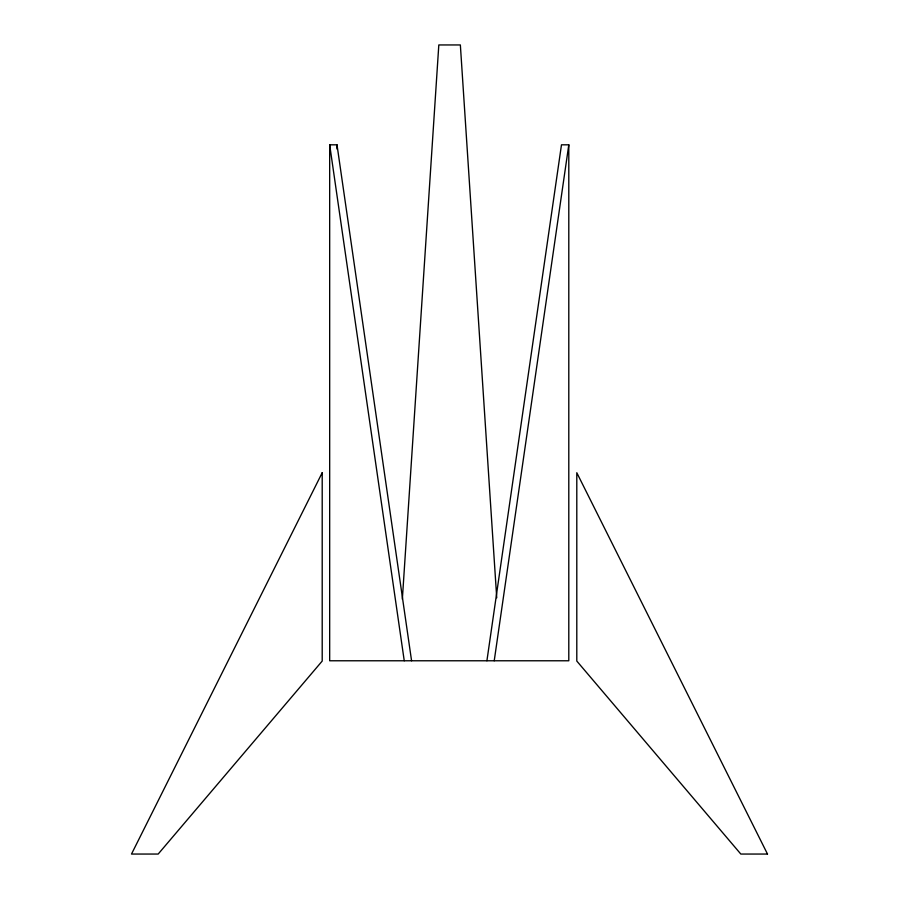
<?xml version="1.0" encoding="UTF-8"?>
<svg xmlns="http://www.w3.org/2000/svg" width="899" height="899" viewBox="0 0 899 899"><rect width="100%" height="100%" fill="white"/><g stroke="black" fill="none" stroke-linecap="round" stroke-linejoin="round"><path stroke-width="1.35" d="M402.347 599.195L438.813 44.95L460.355 44.95L496.731 597.801M486.91 660.776L561.482 144.818L568.797 144.818L568.797 660.776L329.675 660.776L329.675 144.818L337.001 144.818L411.573 660.776M494.225 660.776L568.797 144.818M329.675 144.818L404.247 660.776M337.001 144.818L337.001 149.032M322.202 472.728L131.501 854.05L158.179 854.05L322.202 661.057L322.202 472.728M767.499 854.05L740.821 854.05L576.798 661.057L576.798 472.728L767.499 854.05"/></g></svg>
